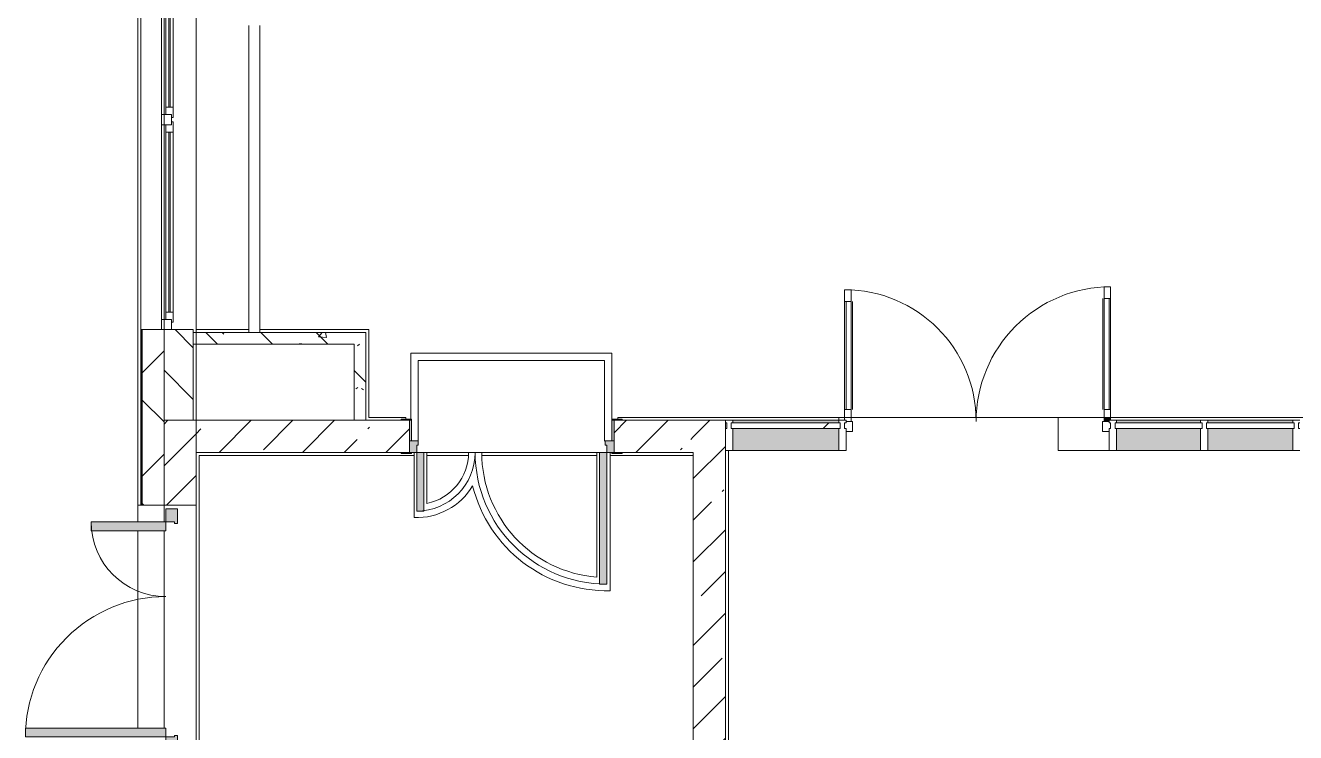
# Model space of a CAD drawing. Header units: millimetres. Extents: x 35881 to 234190, y -8553 to 29063.
# Drawn here: x 106122 to 114810, y 5765 to 10600 of the extents above; entities that cross this region are included whole.
import ezdxf

# ---------------------------------------------------------------- set-up
doc = ezdxf.new("R2010")
doc.units = ezdxf.units.MM
for name, color, linetype, lineweight, true_color in [('A-DETL-GENF-3', 7, 'Continuous', 5, 0xaaaaaa), ('A-DETL-GENF-4', 7, 'Continuous', 5, 0xe2e2e2), ('A-DOOR-4', 7, 'Continuous', 5, 0xaaaaaa), ('A-DOOR-5', 7, 'Continuous', 5, 0xe2e2e2), ('A-DOOR-FRAM-2', 7, 'Continuous', 5, 0xe2e2e2), ('A-DOOR-FRAM-3', 7, 'Continuous', 5, 0xaaaaaa), ('A-FLOR-1', 7, 'Continuous', 5, 0xaaaaaa), ('A-GLAZ-CWMG-4', 7, 'Continuous', 5, 0x383e42), ('I-WALL-5', 7, 'Continuous', 5, 0x787878)]:
    doc.layers.add(name, color=color, linetype=linetype, lineweight=lineweight, true_color=true_color)
for name, color, linetype, lineweight in [('A-GLAZ-2', 7, 'Continuous', 5), ('A-GLAZ-CURT-3', 7, 'Continuous', 5), ('A-GLAZ-CWMG-3', 7, 'Continuous', 5), ('A-WALL', 7, 'Continuous', 9), ('A-WALL-3', 7, 'Continuous', 5), ('I-WALL-4', 7, 'Continuous', 5), ('Оси', 7, 'Continuous', 9)]:
    doc.layers.add(name, color=color, linetype=linetype, lineweight=lineweight)
pattern_1 = [(45, (107179.66, 0), (-285.123, 285.123), []), (45, (107464.8, 0), (-285.123, 285.123), [504.031, -100.806, 16.764, -84.042])]
pattern_2 = [(135, (107179.66, 0), (-377.17, -377.17), [533.4, -88.9, 17.78, -88.9]), (135, (107179.66, 376.94), (-377.17, -377.17), []), (50, (107179.66, 0), (637.645, -55.787), [66.675, -733.425]), (355, (107179.66, 0), (-123.35, 668.7), [53.34, -586.74]), (100.451, (107232.8, -4.65), (514.3, 612.91), [56.665, -623.315]), (46.184, (107179.66, 177.8), (948.78, -147.15), [100.01, -1100.14]), (96.636, (107258.7, 165.5), (830.91, 866), [85, -934.97]), (351.184, (107179.7, 177.8), (830.92, 865.99), [80.01, -880.11]), (21, (107268.56, 133.35), (530.65, -357.928), [66.675, -733.425]), (326, (107268.56, 133.35), (216.31, 644.66), [53.34, -586.74]), (71.451, (107312.8, 103.5), (746.96, 286.724), [56.665, -623.315]), (37.5, (107179.66, 0), (10.8105, 295.9426), [16.764, -562.864, 16.764, -578.866, -588.962]), (37.5, (107179.66, 0), (10.8105, 295.9426), [-1175.258, 16.764, -572.198]), (7.5, (107179.66, 0), (233.869, 350.632), [16.764, -322.834, 16.764, -549.529, -224.472]), (7.5, (107179.66, 0), (233.869, 350.632), [-905.89, 16.764, -207.708]), (327.5, (106981.4, 0), (474.568, -20.051), [16.764, -205.486, 16.764, -676.656, -920.115]), (327.5, (106981.4, 0), (474.568, -20.051), [-915.67, 16.764, -903.35]), (317.5, (106892.5, 0), (518.452, 88.993), [16.764, -272.16, 16.764, -443.738, -653.415]), (317.5, (106892.5, 0), (518.452, 88.993), [-749.427, 16.764, -636.65])]

# ---------------------------------------------------------------- blocks, each defined once
blk = doc.blocks.new('120_Окно_СКБ_2Ст - 120_Окно_СКБ_2Ст 2300х2500 _мал створка справа_-22272277-1_10_2_птичка')
at = {"layer": 'A-GLAZ-2'}
for p, q in [((-1150, -127), (-1150, -57)), ((-1150, -57), (-1080, -57)), ((1150, -57), (-1150, -57)), ((-1080, -57), (-1080, -127)), ((250, -127), (250, -57)), ((250, -57), (320, -57)), ((320, -57), (320, -127)), ((1080, -127), (1080, -57)), ((1080, -57), (1150, -57)), ((1150, -57), (1150, -127)), ((-1080, -127), (-1150, -127)), ((-1150, -127), (-1100, -127)), ((-1080, -127), (-1100, -127)), ((-1100, -127), (-1100, -137)), ((-1100, -137), (270, -137)), ((270, -137), (-1100, -137)), ((250, -87), (-1080, -87)), ((-1080, -87), (-1080, -127)), ((-1030, -137), (-1030, -87)), ((-1030, -107), (200, -107)), ((200, -117), (-1030, -117)), ((200, -137), (200, -87)), ((250, -127), (250, -87)), ((320, -127), (250, -127)), ((270, -127), (250, -127)), ((270, -127), (300, -127)), ((270, -137), (270, -127)), ((320, -127), (300, -127)), ((300, -127), (300, -137)), ((300, -137), (1100, -137)), ((1100, -137), (300, -137)), ((1080, -87), (320, -87)), ((320, -87), (320, -127)), ((370, -137), (370, -87)), ((370, -107), (1030, -107)), ((1030, -117), (370, -117)), ((1030, -137), (1030, -87)), ((1080, -127), (1080, -87)), ((1150, -127), (1080, -127)), ((1100, -127), (1080, -127)), ((1100, -127), (1150, -127)), ((1100, -137), (1100, -127))]:
    blk.add_line(p, q, dxfattribs=at)
blk = doc.blocks.new('110_Дверь_СКБ_2Ст - Д-1 Лестничная клетка EIS60-24280000-1_10_2_птичка')
at = {"layer": 'A-DOOR-5'}
for points in [[(-587.5, 1010), (-637.5, 1010), (-637.5, 110), (-587.5, 110), (-587.5, 979.5)], [(662.5, 510), (612.5, 510), (612.5, 110), (662.5, 110), (662.5, 245.4)], [(697.5, 30), (702.2, -110), (712.5, -110), (712.5, 30), (702, 30)]]:
    blk.add_hatch(color=256, dxfattribs=at).paths.add_polyline_path(points)
h = blk.add_hatch(color=256, dxfattribs=at)
h.paths.add_polyline_path([(-660.8, 110), (-687.5, 105.9), (-683.4, 30), (-627.5, 31.7), (-627.5, 60), (-637.5, 60), (-637.5, 110)])
h.paths.add_polyline_path([(712.5, 110), (662.5, 109.3), (657.3, 60), (652.5, 60), (652.5, 30), (712.5, 31.7), (712.5, 109.3)])
at = {"layer": 'A-DOOR-FRAM-2'}
for points in [[(-672.5, 118), (-742.5, 118), (-742.5, 110), (-672.5, 110), (-672.5, 116.1)], [(767.5, 118), (697.5, 118), (697.5, 110), (767.5, 110)], [(-672.5, 30), (-687.5, 30), (-687.5, -110), (-672.5, -110), (-672.5, 24.8)], [(-742.5, -110), (-742.5, -118), (-672.5, -118), (-673.1, -110), (-712.5, -110)], [(702.2, -110), (697.5, -110), (702.2, -118), (767.5, -118), (767.5, -110), (712.5, -110)]]:
    blk.add_hatch(color=256, dxfattribs=at).paths.add_polyline_path(points)
at = {"layer": 'A-DOOR-4'}
for p, q in [((-637.5, 1010), (-637.5, 110)), ((-587.5, 1010), (-637.5, 1010)), ((-587.5, 110), (-587.5, 1010)), ((662.5, 510), (612.5, 510)), ((612.5, 510), (612.5, 110)), ((662.5, 110), (662.5, 510)), ((-637.5, 110), (-587.5, 110)), ((612.5, 110), (662.5, 110))]:
    blk.add_line(p, q, dxfattribs=at)
for centre, radius, start, end in [((-637.5, 110), 900, 0, 90), ((662.5, 110), 400, 90, 180)]:
    blk.add_arc(centre, radius, start, end, dxfattribs=at)
at = {"layer": 'A-DOOR-FRAM-3'}
for p, q in [((-672.5, 118), (-742.5, 118)), ((-742.5, 118), (-742.5, 110)), ((-742.5, 110), (-672.5, 110)), ((-637.5, 110), (-687.5, 110)), ((-687.5, 110), (-687.5, 30)), ((-672.5, 110), (-672.5, 118)), ((-637.5, 60), (-637.5, 110)), ((662.5, 110), (662.5, 60)), ((712.5, 110), (662.5, 110)), ((767.5, 118), (697.5, 118)), ((697.5, 118), (697.5, 110)), ((697.5, 110), (767.5, 110)), ((712.5, 30), (712.5, 110)), ((767.5, 110), (767.5, 118)), ((-687.5, 30), (-627.5, 30)), ((-672.5, 30), (-687.5, 30)), ((-687.5, 30), (-687.5, -110)), ((-672.5, -110), (-672.5, 30)), ((-627.5, 60), (-637.5, 60)), ((-627.5, 30), (-627.5, 60)), ((662.5, 60), (652.5, 60)), ((652.5, 60), (652.5, 30)), ((652.5, 30), (712.5, 30)), ((712.5, 30), (697.5, 30)), ((697.5, 30), (697.5, -110)), ((712.5, -110), (712.5, 30)), ((-672.5, -110), (-742.5, -110)), ((-742.5, -110), (-742.5, -118)), ((-742.5, -118), (-672.5, -118)), ((-687.5, -110), (-672.5, -110)), ((-672.5, -118), (-672.5, -110)), ((697.5, -110), (712.5, -110)), ((767.5, -110), (697.5, -110)), ((697.5, -110), (697.5, -118)), ((697.5, -118), (767.5, -118)), ((767.5, -118), (767.5, -110))]:
    blk.add_line(p, q, dxfattribs=at)
blk = doc.blocks.new('110_Дверь_СКБ_2Ст_Наружная - ДН-1_л__ Двухстворчатая 1350 х3200 _ЛК_ в свету с верхним остеклением 2-22796854-1_10_2_птичка')
at = {"layer": 'A-DOOR-5'}
for points in [[(-715.5, 101), (-715.5, -91), (-655.5, -91), (-655.5, 869), (-715.5, 869)], [(694.5, -79), (694.5, -91), (754.5, -91), (754.5, 419), (694.5, 419), (694.5, -12.6)]]:
    blk.add_hatch(color=256, dxfattribs=at).paths.add_polyline_path(points)
h = blk.add_hatch(color=256, dxfattribs=at)
h.paths.add_polyline_path([(-805.5, -171), (-705.5, -171), (-705.5, -151), (-715.5, -151), (-715.5, -91), (-805.5, -91)])
h.paths.add_polyline_path([(744.5, -171), (844.5, -171), (844.5, -91), (754.5, -91), (754.5, -151), (744.5, -151)])
at = {"layer": 'A-DOOR-4'}
for p, q in [((-715.5, 869), (-715.5, -91)), ((-655.5, 869), (-715.5, 869)), ((-655.5, -91), (-655.5, 869)), ((754.5, 419), (694.5, 419)), ((694.5, 419), (694.5, -91)), ((754.5, -91), (754.5, 419)), ((-715.5, -91), (-655.5, -91)), ((694.5, -91), (754.5, -91))]:
    blk.add_line(p, q, dxfattribs=at)
for centre, radius, start, end in [((-715.5, -91), 960, 0, 90), ((754.5, -91), 510, 90, 180)]:
    blk.add_arc(centre, radius, start, end, dxfattribs=at)
at = {"layer": 'A-DOOR-FRAM-3'}
for p, q in [((-715.5, -91), (-805.5, -91)), ((-805.5, -91), (-805.5, -171)), ((-805.5, -171), (-705.5, -171)), ((-715.5, -151), (-715.5, -91)), ((-705.5, -151), (-715.5, -151)), ((-705.5, -171), (-705.5, -151)), ((754.5, -151), (744.5, -151)), ((744.5, -151), (744.5, -171)), ((744.5, -171), (844.5, -171)), ((754.5, -91), (754.5, -151)), ((844.5, -91), (754.5, -91)), ((844.5, -171), (844.5, -91))]:
    blk.add_line(p, q, dxfattribs=at)
blk = doc.blocks.new('Системная панель - Стекло - 40мм-31924845-1_10_2_птичка')
at = {"layer": 'A-GLAZ-CURT-3'}
for p, q in [((300, 40), (-300, 40)), ((-300, 40), (-300, 0)), ((-300, 0), (300, 0)), ((300, 0), (300, 40))]:
    blk.add_line(p, q, dxfattribs=at)
blk = doc.blocks.new('Прямоугольный импост - Импост структурный с накладкой - 190мм-31923628-1_10_2_птичка')
at = {"layer": 'A-GLAZ-CWMG-4'}
for points in [[(7030, 7883), (7610, 7883), (7610, 7900), (7030, 7900)], [(7610, 7693), (7610, 7843), (7030, 7843), (7030, 7693), (7312, 7693)]]:
    blk.add_hatch(color=256, dxfattribs=at).paths.add_polyline_path(points)
at = {"layer": 'A-GLAZ-CWMG-3'}
for p, q in [((7030, 7900), (7610, 7900)), ((7030, 7693), (7610, 7693))]:
    blk.add_line(p, q, dxfattribs=at)
blk = doc.blocks.new('Прямоугольный импост - Импост структурный с накладкой - 190мм-31924846-1_10_2_птичка')
at = {"layer": 'A-GLAZ-CWMG-3'}
for p, q in [((-50, 0), (-50, 17)), ((-50, 17), (0, 17)), ((-40, 0), (-50, 0)), ((-40, -40), (-40, 0)), ((0, 0), (-10, 0)), ((-10, 0), (-10, -40)), ((0, 17), (0, 0)), ((-50, -190), (-50, -40)), ((-50, -40), (-40, -40)), ((-10, -40), (0, -40)), ((0, -40), (0, -190)), ((0, -190), (-50, -190))]:
    blk.add_line(p, q, dxfattribs=at)
blk = doc.blocks.new('Прямоугольный импост - Импост структурный с накладкой - 190мм-31924841-1_10_2_птичка')
at = {"layer": 'A-GLAZ-CWMG-3'}
for p, q in [((-25, 0), (-25, 17)), ((-25, 17), (25, 17)), ((-15, 0), (-25, 0)), ((-15, -40), (-15, 0)), ((25, 0), (15, 0)), ((15, 0), (15, -40)), ((25, 17), (25, 0)), ((-25, -190), (-25, -40)), ((-25, -40), (-15, -40)), ((15, -40), (25, -40)), ((25, -40), (25, -190)), ((25, -190), (-25, -190))]:
    blk.add_line(p, q, dxfattribs=at)
blk = doc.blocks.new('Прямоугольный импост - Импост структурный с накладкой - 190мм-32633541-1_10_2_птичка')
at = {"layer": 'A-GLAZ-CWMG-3'}
for p, q in [((0, 17), (-50, 17)), ((-50, 17), (-50, 0)), ((-50, 0), (-40, 0)), ((-40, 0), (-40, -40)), ((-10, -40), (-10, 0)), ((-10, 0), (0, 0)), ((-40, -40), (-50, -40)), ((-50, -40), (-50, -190)), ((0, -40), (-10, -40)), ((-50, -190), (0, -190))]:
    blk.add_line(p, q, dxfattribs=at)
blk = doc.blocks.new('Системная панель - Стекло - 40мм-31924851-1_10_2_птичка')
at = {"layer": 'A-GLAZ-CURT-3'}
for p, q in [((297.5, 40), (-297.5, 40)), ((-297.5, 40), (-297.5, 0)), ((-297.5, 0), (297.5, 0)), ((297.5, 0), (297.5, 40))]:
    blk.add_line(p, q, dxfattribs=at)
blk = doc.blocks.new('Дверь_Витражная_остекление_ - ДВН_CОШ в витраже В-6-31924853-1_10_2_птичка')
at = {"layer": 'A-DETL-GENF-4'}
blk.add_hatch(color=256, dxfattribs=at).paths.add_polyline_path([(-900, -10), (-900, -17), (-910, -17), (-910, -37), (-865, -37), (-865, -10)])
at = {"layer": 'A-DETL-GENF-3'}
for p, q in [((-900, 60), (-855, 60)), ((-855, 60), (-855, -10)), ((900, 60), (855, 60)), ((855, 60), (855, -10)), ((-910, -930), (-910, -17)), ((-910, -17), (-910, -930)), ((-865, -10), (-900, -10)), ((-865, -10), (-900, -10)), ((-855, -10), (-900, -10)), ((-865, -930), (-865, -10)), ((-865, -930), (-865, -10)), ((855, -10), (900, -10)), ((865, -10), (900, -10)), ((865, -910), (865, -10)), ((865, -10), (865, -910)), ((900, -10), (865, -10)), ((910, -910), (910, -17)), ((910, -910), (910, -17)), ((-910, -90), (-865, -90)), ((-900, -850), (-900, -90)), ((-856, -850), (-856, -90)), ((856, -830), (856, -90)), ((910, -90), (865, -90)), ((900, -830), (900, -90)), ((-910, -850), (-865, -850)), ((910, -830), (865, -830)), ((-910, -930), (-865, -930)), ((-910, -930), (-865, -930)), ((910, -910), (865, -910)), ((865, -910), (910, -910))]:
    blk.add_line(p, q, dxfattribs=at)
at = {"layer": 'A-DOOR-4'}
for p, q in [((-910, -930), (-910, -17)), ((910, -910), (910, -17))]:
    blk.add_line(p, q, dxfattribs=at)
for centre, radius, start, end in [((-910, -10), 920, 270, 0), ((910, -10), 900, 180, 270)]:
    blk.add_arc(centre, radius, start, end, dxfattribs=at)
blk = doc.blocks.new('Системная панель - Стекло - 40мм-31924990-1_10_2_птичка')
at = {"layer": 'A-GLAZ-CURT-3'}
h = blk.add_hatch(dxfattribs=at)
h.set_pattern_fill('FP_178', color=256, style=0, pattern_type=2)
h.set_pattern_definition([(225, (4642.5, 7383), (1414.2, -1414.2), [1000, -3000]), (225, (5642.5, 7883), (1414.2, -1414.2), [3000, -1000]), (225, (3642.5, 8383), (1414.2, -1414.2), [1000, -3000])])
h.paths.add_polyline_path([(-362.5, 40), (-372.5, 40), (-372.5, 0), (372.5, 0), (372.5, 40), (331.6, 40)])
for p, q in [((372.5, 40), (-372.5, 40)), ((-372.5, 40), (-372.5, 0)), ((-372.5, 0), (372.5, 0)), ((372.5, 0), (372.5, 40))]:
    blk.add_line(p, q, dxfattribs=at)
blk = doc.blocks.new('Прямоугольный импост - Импост структурный с накладкой - 190мм-23800918-1_10_2_птичка')
at = {"layer": 'A-GLAZ-CWMG-4'}
for points in [[(3812.3, 7883), (4505, 7883), (4505, 7900), (3780, 7900), (3780, 7883)], [(3805.6, 7693), (4505, 7693), (4505, 7843), (3780, 7843), (3780, 7693)]]:
    blk.add_hatch(color=256, dxfattribs=at).paths.add_polyline_path(points)
at = {"layer": 'A-GLAZ-CWMG-3'}
for p, q in [((3780, 7900), (4505, 7900)), ((3780, 7693), (4505, 7693))]:
    blk.add_line(p, q, dxfattribs=at)
blk = doc.blocks.new('Прямоугольный импост - Импост структурный с накладкой - 190мм-31923825-1_10_2_птичка')
at = {"layer": 'A-GLAZ-CWMG-4'}
for points in [[(6980, 7883), (6980, 7900), (6405, 7900), (6405, 7883)], [(6980, 7693), (6980, 7843), (6405, 7843), (6405, 7693)]]:
    blk.add_hatch(color=256, dxfattribs=at).paths.add_polyline_path(points)
at = {"layer": 'A-GLAZ-CWMG-3'}
for p, q in [((6405, 7900), (6980, 7900)), ((6405, 7693), (6980, 7693))]:
    blk.add_line(p, q, dxfattribs=at)
blk = doc.blocks.new('Прямоугольный импост - Импост структурный с накладкой - 190мм-31924844-1_10_2_птичка')
at = {"layer": 'A-GLAZ-CWMG-3'}
for p, q in [((-25, 0), (-25, 17)), ((-25, 17), (25, 17)), ((-15, 0), (-25, 0)), ((-15, -40), (-15, 0)), ((25, 0), (15, 0)), ((15, 0), (15, -40)), ((25, 17), (25, 0)), ((-25, -190), (-25, -40)), ((-25, -40), (-15, -40)), ((15, -40), (25, -40)), ((25, -40), (25, -190)), ((25, -190), (-25, -190))]:
    blk.add_line(p, q, dxfattribs=at)
blk = doc.blocks.new('Зашивка приборов отопления14 - Зашивка приборов отопления-33280456-1_10_2_птичка')
at = {"layer": 'A-WALL-3'}
for p, q in [((37471.9, 23439), (35371.9, 23439)), ((35371.9, 23079), (37471.9, 23079)), ((37471.9, 23079), (35371.9, 23079)), ((35371.9, 23004), (37471.9, 23004))]:
    blk.add_line(p, q, dxfattribs=at)

msp = doc.modelspace()

# ---------------------------------------------------------------- hatches: boundary and pattern name
at = {"layer": 'A-WALL-3'}
h = msp.add_hatch(dxfattribs=at)
h.set_pattern_fill('FP_74', color=256, style=0, pattern_type=2)
h.set_pattern_definition([(45, (107179.66, 0), (-353.553, 353.553), []), (135, (107179.66, 0), (-353.553, -353.553), [])])
h.paths.add_polyline_path([(107069.7, -100), (107069.7, 3670), (106919.7, 3670), (106919.7, -100)])
h.paths.add_polyline_path([(106919.7, 5220), (107069.7, 5220), (107069.7, 5620), (106919.7, 5620), (106919.7, 5520)])
h.paths.add_polyline_path([(106919.7, 7320), (107069.7, 7320), (107069.7, 8520), (106919.7, 8520), (106919.7, 7544.6)])
h.paths.add_polyline_path([(106980.3, 10820), (107069.7, 10820), (107069.7, 12220), (106919.7, 12220), (106919.7, 10820)])
h.paths.add_polyline_path([(107069.7, 13120), (107069.1, 15350), (106919.7, 15350), (106919.7, 13120), (107025.4, 13120)])
h = msp.add_hatch(dxfattribs=at)
h.set_pattern_fill('FP_66', color=256, style=0, pattern_type=2)
h.set_pattern_definition([(135, (107179.66, 0), (-176.7767, -176.7767), [])])
h.paths.add_polyline_path([(107269.7, 7900), (107269.7, 8520), (107069.7, 8520), (107069.7, 7900)])
h.paths.add_polyline_path([(107269.7, 10820), (107269.7, 10900), (107069.7, 10900), (107069.7, 10820)])
h.paths.add_polyline_path([(107069.7, 11400), (107269.7, 11400), (107269.7, 12220), (107069.7, 12220), (107069.7, 12143.8)])
h.paths.add_polyline_path([(107179, 13120), (107269.7, 13120), (107269.7, 14700), (107069.7, 14700), (107069.7, 13120), (107166.2, 13120)])
at = {"layer": 'I-WALL-4'}
h = msp.add_hatch(dxfattribs=at)
h.set_pattern_fill('FP_67', color=256, style=0, pattern_type=2)
h.set_pattern_definition(pattern_1)
h.paths.add_polyline_path([(107069.7, -100), (107289.7, -100), (107289.7, 3670), (107069.7, 3670), (107069.7, 1795.6)])
h.paths.add_polyline_path([(107069.7, 5220), (107289.7, 5220), (107289.7, 5620), (107069.7, 5620), (107069.7, 5400)])
h.paths.add_polyline_path([(107069.7, 7320), (107289.7, 7320), (107289.7, 7900), (107069.7, 7900), (107069.7, 7544.6)])
h = msp.add_hatch(dxfattribs=at)
h.set_pattern_fill('FP_67', color=256, style=0, pattern_type=2)
h.set_pattern_definition(pattern_1)
h.paths.add_polyline_path([(107985.3, 7680), (108747.9, 7680), (108747.9, 7900), (107289.7, 7900), (107289.7, 7680), (107724.7, 7680)])
h.paths.add_polyline_path([(110172.9, 7680), (110689.7, 7680), (110689.7, 7900), (110147.9, 7900), (110147.9, 7680)])
h = msp.add_hatch(dxfattribs=at)
h.set_pattern_fill('FP_67', color=256, style=0, pattern_type=2)
h.set_pattern_definition(pattern_1)
h.paths.add_polyline_path([(110909.7, 120), (110909.7, 7900), (110689.7, 7900), (110689.7, 120), (110843.4, 120)])
at = {"layer": 'I-WALL-5'}
h = msp.add_hatch(dxfattribs=at)
h.set_pattern_fill('FP_89', color=256, style=0, pattern_type=2)
h.set_pattern_definition(pattern_2)
h.paths.add_polyline_path([(107269.7, 8420), (108369.7, 8420), (108369.7, 8500), (107269.7, 8500), (107269.7, 8445.5)])
h = msp.add_hatch(dxfattribs=at)
h.set_pattern_fill('FP_89', color=256, style=0, pattern_type=2)
h.set_pattern_definition(pattern_2)
h.paths.add_polyline_path([(108449.7, 7900), (108449.7, 8500), (108369.7, 8500), (108369.7, 7900)])

# ---------------------------------------------------------------- linework, layer by layer
at = {"layer": 'A-FLOR-1'}
for p, q in [((107289.7, 10600), (107289.7, 8520)), ((107649.7, 8520), (107649.7, 10600)), ((107289.7, 8520), (107649.7, 8520)), ((107724.7, 8520), (108469.7, 8520)), ((108469.7, 8520), (108469.7, 7920)), ((108758.2, 8358.3), (108758.2, 7908)), ((110133.5, 8358.3), (108758.2, 8358.3)), ((110133.5, 7908), (110133.5, 8358.3)), ((108808.2, 7758.3), (108808.2, 8308.3)), ((108808.2, 8308.3), (110083.5, 8308.3)), ((110083.5, 8308.3), (110083.5, 7758.3)), ((108469.7, 7920), (108722.9, 7920)), ((108722.9, 7920), (108722.9, 7908)), ((110172.9, 7908), (110172.9, 7920)), ((110172.9, 7920), (122919.7, 7920)), ((111684.7, 7920), (111684.7, 7900)), ((113184.7, 7693), (113184.7, 7920)), ((108780.9, 7660), (107309.7, 7660)), ((107309.7, 7660), (107309.7, 5520)), ((108780.9, 7680), (108780.9, 7235.3)), ((108867.9, 7680.7), (108797.9, 7680.7)), ((108867.9, 7332), (108867.9, 7680.7)), ((108867.9, 7680), (109152.9, 7680)), ((109151.2, 7660), (108867.9, 7660)), ((109242.9, 7680), (109152.9, 7680)), ((109242.9, 7680), (110031.2, 7680)), ((110031.2, 7660), (109244, 7660)), ((110097.9, 7680.7), (110031.2, 7680.7)), ((110031.2, 7680.7), (110031.2, 6827.6)), ((110121.2, 6735.3), (110121.2, 7680)), ((110689.7, 7660), (110121.2, 7660)), ((110929.7, 7693), (110929.7, 520)), ((113534.7, 7693), (113184.7, 7693))]:
    msp.add_line(p, q, dxfattribs=at)
for centre, radius, start, end in [((108797.9, 7680), 355, 281.38448, 360), ((110097.9, 7680), 855, 180, 265.5304), ((108797.9, 7680), 445, 267.81908, 329.31464), ((110097.9, 7680), 945, 193.90489, 271.41706)]:
    msp.add_arc(centre, radius, start, end, dxfattribs=at)
at = {"layer": 'A-WALL'}
for p, q in [((106916.7, 8520), (106916.7, 7320)), ((106919.7, 8520), (106919.7, 7320)), ((107069.7, 7320), (107069.7, 8520)), ((107269.7, 8500), (107269.7, 8420)), ((107269.7, 7900), (107069.7, 7900)), ((108369.7, 7900), (108449.7, 7900))]:
    msp.add_line(p, q, dxfattribs=at)
at = {"layer": 'A-WALL-3'}
for p, q in [((106889.7, 7205), (106889.7, 15380)), ((106911.7, 15358), (106911.7, 7320)), ((107069.7, 10820), (107069.7, 8520)), ((107269.7, 8520), (106911.7, 8520)), ((107269.7, 8500), (107269.7, 8520)), ((107269.7, 7900), (107269.7, 8420)), ((106889.7, 7320), (107069.7, 7320)), ((107069.7, 7320), (107069.7, 7205)), ((106889.7, 5795), (106889.7, 7145)), ((107069.7, 7145), (107069.7, 5795))]:
    msp.add_line(p, q, dxfattribs=at)
at = {"layer": 'I-WALL-4'}
for p, q in [((107289.7, 10900), (107289.7, 8500)), ((108449.7, 8500), (107269.7, 8500)), ((108449.7, 7900), (108449.7, 8500)), ((107269.7, 8420), (108369.7, 8420)), ((107289.7, 8420), (107289.7, 7900)), ((108369.7, 8420), (108369.7, 7900)), ((108369.7, 7900), (107269.7, 7900)), ((108692.9, 7900), (108449.7, 7900)), ((110909.7, 7900), (110202.9, 7900)), ((110909.7, -100), (110909.7, 7900)), ((107289.7, 7680), (108692.9, 7680)), ((107289.7, 7680), (107289.7, 5520)), ((110202.9, 7680), (110689.7, 7680)), ((110689.7, 7680), (110689.7, 535)), ((107069.7, 7320), (107289.7, 7320)), ((107069.7, 7205), (107069.7, 7320)), ((107069.7, 5795), (107069.7, 7145))]:
    msp.add_line(p, q, dxfattribs=at)
at = {"layer": 'Оси'}
msp.add_line((107289.7, 5439), (107289.7, 15380), dxfattribs=at)

# ---------------------------------------------------------------- block references
at = {"layer": 'A-DOOR-4'}
for name, p, rotation in [('Дверь_Витражная_остекление_ - ДВН_CОШ в витраже В-6-31924853-1_10_2_птичка', (112634.7, 7883), 180), ('110_Дверь_СКБ_2Ст - Д-1 Лестничная клетка EIS60-24280000-1_10_2_птичка', (109460.4, 7790), 180), ('110_Дверь_СКБ_2Ст_Наружная - ДН-1_л__ Двухстворчатая 1350 х3200 _ЛК_ в свету с верхним остеклением 2-22796854-1_10_2_птичка', (106990.7, 6450.5), 89.99999999999991)]:
    msp.add_blockref(name, p, dxfattribs=dict(at, rotation=rotation))
at = {"layer": 'A-GLAZ-2', "rotation": 89.99999999999991}
msp.add_blockref('120_Окно_СКБ_2Ст - 120_Окно_СКБ_2Ст 2300х2500 _мал створка справа_-22272277-1_10_2_птичка', (106994.7, 9670), dxfattribs=at)
at = {"layer": 'A-GLAZ-CURT-3', "rotation": 180}
for name, p in [('Системная панель - Стекло - 40мм-31924990-1_10_2_птичка', (111322.2, 7883)), ('Системная панель - Стекло - 40мм-31924851-1_10_2_птичка', (113872.2, 7883)), ('Системная панель - Стекло - 40мм-31924845-1_10_2_птичка', (114499.7, 7883))]:
    msp.add_blockref(name, p, dxfattribs=at)
at = {"layer": 'A-GLAZ-CWMG-3', "extrusion": (0, 0, -1)}
for name, p in [('Прямоугольный импост - Импост структурный с накладкой - 190мм-31924846-1_10_2_птичка', (-110909.7, 7883)), ('Прямоугольный импост - Импост структурный с накладкой - 190мм-31924841-1_10_2_птичка', (-111709.7, 7883)), ('Прямоугольный импост - Импост структурный с накладкой - 190мм-31924841-1_10_2_птичка', (-113559.7, 7883)), ('Прямоугольный импост - Импост структурный с накладкой - 190мм-31924844-1_10_2_птичка', (-114184.7, 7883))]:
    msp.add_blockref(name, p, dxfattribs=at)
at = {"layer": 'A-GLAZ-CWMG-3'}
for name, p in [('Прямоугольный импост - Импост структурный с накладкой - 190мм-23800918-1_10_2_птичка', (107179.7, 0)), ('Прямоугольный импост - Импост структурный с накладкой - 190мм-31923825-1_10_2_птичка', (107179.7, 0)), ('Прямоугольный импост - Импост структурный с накладкой - 190мм-31923628-1_10_2_птичка', (107179.7, 0)), ('Прямоугольный импост - Импост структурный с накладкой - 190мм-32633541-1_10_2_птичка', (114839.7, 7883))]:
    msp.add_blockref(name, p, dxfattribs=at)
at = {"layer": 'A-WALL-3', "rotation": 90.0000000000001}
msp.add_blockref('Зашивка приборов отопления14 - Зашивка приборов отопления-33280456-1_10_2_птичка', (130728.7, -26871.9), dxfattribs=at)

doc.saveas('drawing.dxf')
